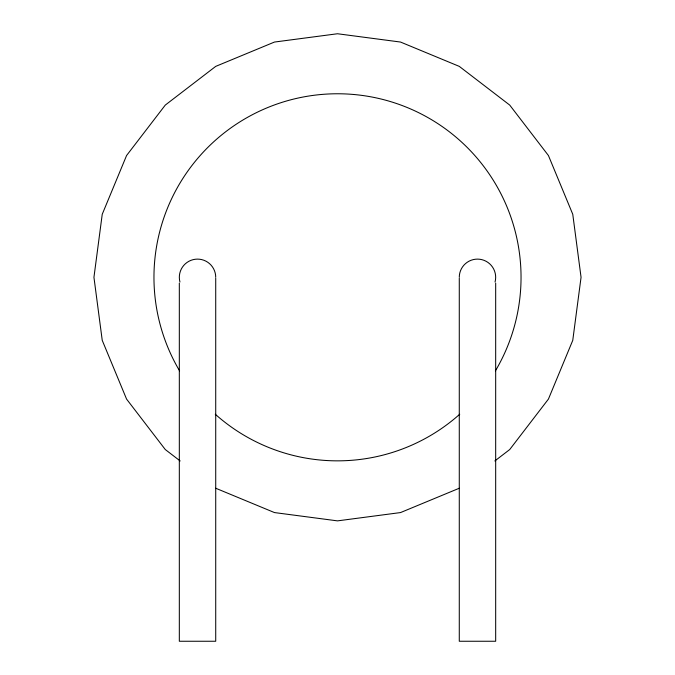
<?xml version="1.0" encoding="UTF-8"?>
<svg xmlns="http://www.w3.org/2000/svg" width="675" height="675" viewBox="0 0 675 675"><rect width="100%" height="100%" fill="white"/><g stroke="black" fill="none" stroke-linecap="round" stroke-linejoin="round"><path stroke-width="1.01" d="M494.834 460.958L509.726 449.533L548.429 399.094L572.763 340.352L581.057 277.307L572.763 214.27L548.429 155.528L509.726 105.089L459.278 66.378L400.537 42.053L337.5 33.75L274.463 42.053L215.722 66.378L165.274 105.089L126.571 155.528L102.237 214.27L93.943 277.307L102.237 340.352L126.571 399.094L165.274 449.533L180.166 460.958M459.278 488.236L400.537 512.57L337.5 520.872L274.463 512.57L215.722 488.236M495.678 283.095L495.678 641.25L459.278 641.25L459.278 278.26M215.722 278.26L215.722 641.25L179.322 641.25L179.322 283.095M179.592 370.862A183.541 183.541 0 0 1 218.995 137.152A183.541 183.541 0 0 1 456.005 137.152A183.541 183.541 0 0 1 495.408 370.862M459.726 414.231A183.541 183.541 0 0 1 215.274 414.231M459.278 277.307A18.2 18.2 0 0 1 479.849 259.267A18.2 18.2 0 0 1 495.053 282.023M179.947 282.023A18.2 18.2 0 0 1 195.151 259.267A18.2 18.2 0 0 1 215.722 277.307"/></g></svg>
